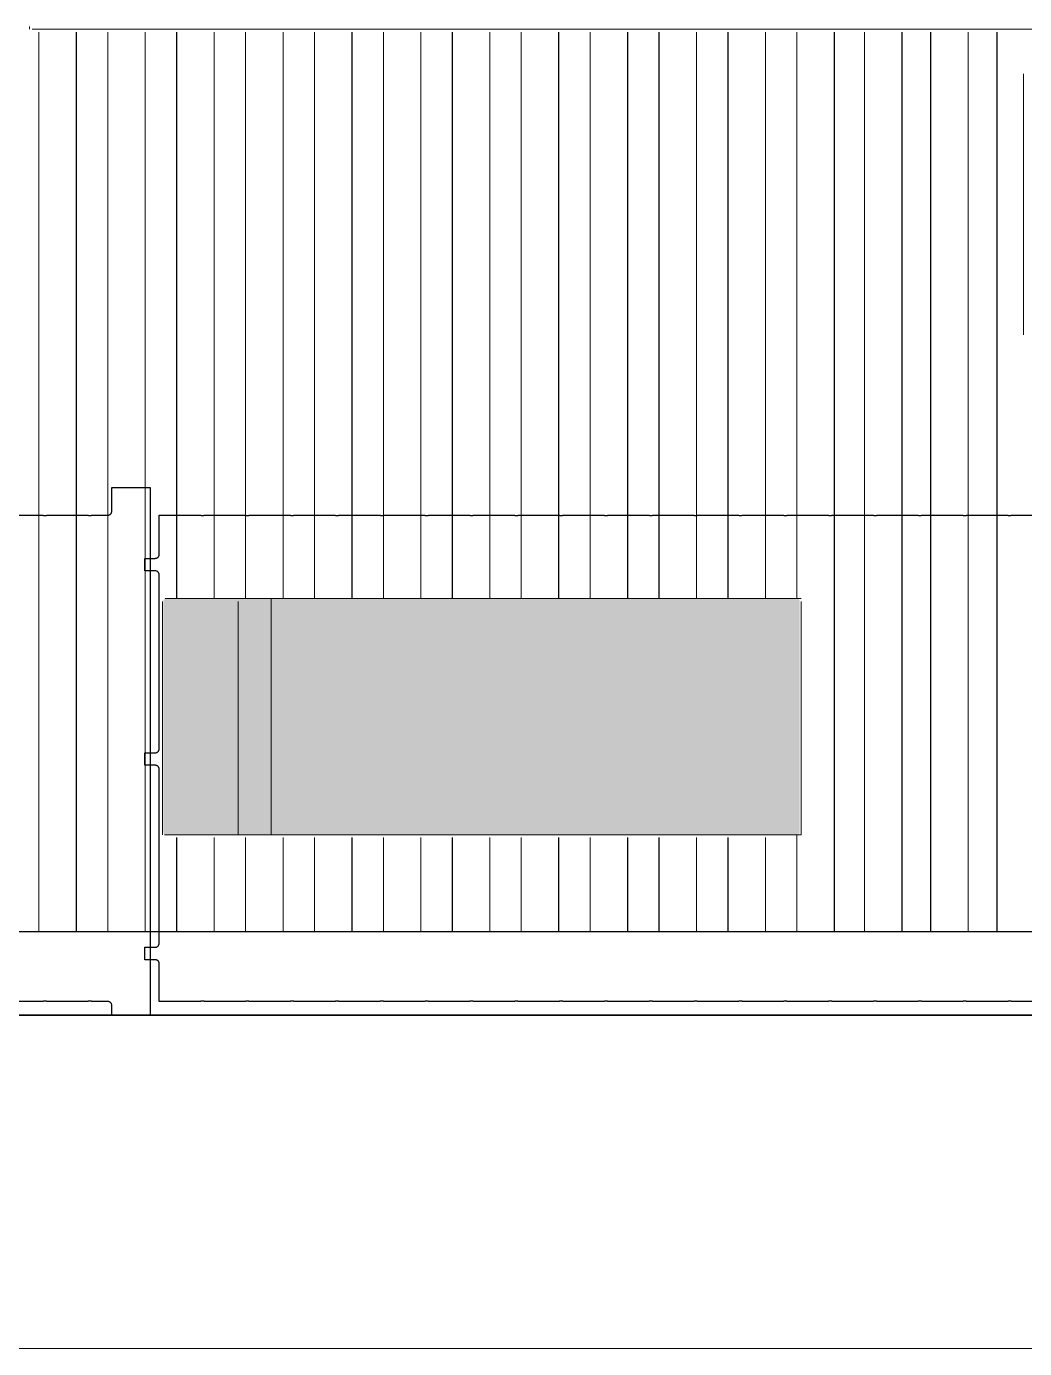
# Model space of a CAD drawing. Header units: millimetres. Extents: x 0 to 84100, y 0 to 59400.
# Drawn here: x 44568 to 48160, y 29193 to 33953 of the extents above; entities that cross this region are included whole.
import ezdxf

# ---------------------------------------------------------------- set-up
doc = ezdxf.new("R2010")
doc.units = ezdxf.units.MM
for name, color, linetype, lineweight in [('01_切断（構造・壁）', 7, 'Continuous', 35), ('09_立面の外形', 7, 'Continuous', 30), ('10_見えがかり', 7, 'Continuous', 13), ('12_見えがかり（ガラス）', 5, 'Continuous', 9), ('50_寸法', 3, 'Continuous', 9)]:
    doc.layers.add(name, color=color, linetype=linetype, lineweight=lineweight)

msp = doc.modelspace()

# ---------------------------------------------------------------- hatches: boundary and pattern name
at = {"layer": '12_見えがかり（ガラス）', "true_color": 0xdce9f2}
msp.add_hatch(color=8, dxfattribs=at).paths.add_polyline_path([(47345.3, 31893.1), (47350.3, 31888.1), (47350.3, 31048.1), (47345.3, 31043.1), (45065.3, 31043.1), (45060.3, 31048.1), (45060.3, 31888.1), (45065.3, 31893.1)])

# ---------------------------------------------------------------- linework, layer by layer
at = {"layer": '01_切断（構造・壁）'}
msp.add_lwpolyline([(18470.3, 30393.1), (61629.7, 30393.1)], dxfattribs=at)
at = {"layer": '09_立面の外形'}
msp.add_lwpolyline([(54186.6, 30693.1), (44109.6, 30693.1)], dxfattribs=at)
at = {"layer": '10_見えがかり'}
for points in [[(44578.1, 33943.1), (44578.1, 33953.1)], [(49097.4, 33943.1), (44588.1, 33943.1)], [(44747.3, 33943.1), (44612.4, 33943.1)], [(44995.3, 33943.1), (44860.4, 33943.1)], [(45243.3, 33943.1), (45108.4, 33943.1)], [(45491.3, 33943.1), (45356.4, 33943.1)], [(45739.4, 33943.1), (45604.4, 33943.1)], [(45987.4, 33943.1), (45852.4, 33943.1)], [(46235.4, 33943.1), (46100.4, 33943.1)], [(46483.4, 33943.1), (46348.5, 33943.1)], [(46731.4, 33943.1), (46596.5, 33943.1)], [(46979.4, 33943.1), (46844.5, 33943.1)], [(47227.4, 33943.1), (47092.5, 33943.1)], [(47475.5, 33943.1), (47340.5, 33943.1)], [(47718.7, 33943.1), (47583.8, 33943.1)], [(47957.2, 33943.1), (47822.3, 33943.1)], [(48195.7, 33943.1), (48060.8, 33943.1)], [(44611.9, 33933.1), (44611.9, 30693.1)], [(44612.4, 33933.1), (44612.4, 30693.1)], [(44746.9, 30693.1), (44746.9, 33933.1)], [(44747.3, 30693.1), (44747.3, 33933.1)], [(44859.9, 33933.1), (44859.9, 30693.1)], [(44860.4, 33933.1), (44860.4, 30693.1)], [(44994.9, 30693.1), (44994.9, 33933.1)], [(44995.3, 30693.1), (44995.3, 33933.1)], [(45107.9, 33933.1), (45107.9, 31893.1)], [(45108.4, 33933.1), (45108.4, 31893.1)], [(45242.9, 31893.1), (45242.9, 33933.1)], [(45243.3, 31893.1), (45243.3, 33933.1)], [(45356, 33933.1), (45356, 31893.1)], [(45356.4, 33933.1), (45356.4, 31893.1)], [(45490.9, 31893.1), (45490.9, 33933.1)], [(45491.3, 31893.1), (45491.3, 33933.1)], [(45604, 33933.1), (45604, 31893.1)], [(45604.4, 33933.1), (45604.4, 31893.1)], [(45738.9, 31893.1), (45738.9, 33933.1)], [(45739.4, 31893.1), (45739.4, 33933.1)], [(45852, 33933.1), (45852, 31893.1)], [(45852.4, 33933.1), (45852.4, 31893.1)], [(45986.9, 31893.1), (45986.9, 33933.1)], [(45987.4, 31893.1), (45987.4, 33933.1)], [(46100, 31893.1), (46100, 33933.1)], [(46100.4, 31893.1), (46100.4, 33933.1)], [(46234.9, 33933.1), (46234.9, 31893.1)], [(46235.4, 31893.1), (46235.4, 33933.1)], [(46348, 31893.1), (46348, 33933.1)], [(46348.5, 31893.1), (46348.5, 33933.1)], [(46483, 33933.1), (46483, 31893.1)], [(46483.4, 31893.1), (46483.4, 33933.1)], [(46596, 31893.1), (46596, 33933.1)], [(46596.5, 31893.1), (46596.5, 33933.1)], [(46731, 33933.1), (46731, 31893.1)], [(46731.4, 31893.1), (46731.4, 33933.1)], [(46844, 31893.1), (46844, 33933.1)], [(46844.5, 31893.1), (46844.5, 33933.1)], [(46979, 33933.1), (46979, 31893.1)], [(46979.4, 31893.1), (46979.4, 33933.1)], [(47092.1, 31893.1), (47092.1, 33933.1)], [(47092.5, 31893.1), (47092.5, 33933.1)], [(47227, 33933.1), (47227, 31893.1)], [(47227.4, 31893.1), (47227.4, 33933.1)], [(47340.1, 33933.1), (47340.1, 31893.1)], [(47340.5, 33933.1), (47340.5, 31893.1)], [(47475, 30693.1), (47475, 33933.1)], [(47475.5, 30693.1), (47475.5, 33933.1)], [(47583.3, 30693.1), (47583.3, 33933.1)], [(47583.8, 30693.1), (47583.8, 33933.1)], [(47718.3, 33933.1), (47718.3, 30693.1)], [(47718.7, 30693.1), (47718.7, 33933.1)], [(47821.8, 30693.1), (47821.8, 33933.1)], [(47822.3, 30693.1), (47822.3, 33933.1)], [(47956.8, 33933.1), (47956.8, 30693.1)], [(47957.2, 30693.1), (47957.2, 33933.1)], [(48060.4, 33933.1), (48060.4, 30693.1)], [(48060.8, 33933.1), (48060.8, 30693.1)], [(48155.6, 32843.1), (48155.6, 33783.1)], [(48155.6, 33783.1), (48155.6, 32843.1)], [(48156, 33783.1), (48156, 32843.1)], [(47355.9, 31893.1), (45066.9, 31893.1)], [(45242.9, 31893.1), (45107.9, 31893.1)], [(45243.3, 31893.1), (45108.4, 31893.1)], [(45490.9, 31893.1), (45356, 31893.1)], [(45491.3, 31893.1), (45356.4, 31893.1)], [(45448, 31893.1), (45448, 31053.1)], [(45738.9, 31893.1), (45604, 31893.1)], [(45739.4, 31893.1), (45604.4, 31893.1)], [(45986.9, 31893.1), (45852, 31893.1)], [(45987.4, 31893.1), (45852.4, 31893.1)], [(46100, 31893.1), (46234.9, 31893.1)], [(46100.4, 31893.1), (46235.4, 31893.1)], [(46348, 31893.1), (46483, 31893.1)], [(46348.5, 31893.1), (46483.4, 31893.1)], [(46596, 31893.1), (46731, 31893.1)], [(46596.5, 31893.1), (46731.4, 31893.1)], [(46844, 31893.1), (46979, 31893.1)], [(46844.5, 31893.1), (46979.4, 31893.1)], [(47092.1, 31893.1), (47227, 31893.1)], [(47092.5, 31893.1), (47227.4, 31893.1)], [(47355.9, 31893.1), (47340.1, 31893.1)], [(47340.5, 31893.1), (47356.3, 31893.1)], [(45056.9, 31043.1), (45056.9, 31883.1)], [(45329, 31043.1), (45329, 31883.1)], [(45448.1, 31043.1), (45448.1, 31883.1)], [(47355.9, 31883.1), (47355.9, 31043.1)], [(47355.9, 31883.1), (47355.9, 31043.1)], [(47356.3, 31883.1), (47356.3, 31043.1)], [(47355.9, 31043.1), (45066.9, 31043.1)], [(45107.9, 31043.1), (45242.9, 31043.1)], [(45108.4, 31043.1), (45243.3, 31043.1)], [(45356, 31043.1), (45490.9, 31043.1)], [(45356.4, 31043.1), (45491.3, 31043.1)], [(45604, 31043.1), (45738.9, 31043.1)], [(45604.4, 31043.1), (45739.4, 31043.1)], [(45852, 31043.1), (45986.9, 31043.1)], [(45852.4, 31043.1), (45987.4, 31043.1)], [(46234.9, 31043.1), (46100, 31043.1)], [(46235.4, 31043.1), (46100.4, 31043.1)], [(46483, 31043.1), (46348, 31043.1)], [(46483.4, 31043.1), (46348.5, 31043.1)], [(46731, 31043.1), (46596, 31043.1)], [(46731.4, 31043.1), (46596.5, 31043.1)], [(46979, 31043.1), (46844, 31043.1)], [(46979.4, 31043.1), (46844.5, 31043.1)], [(47227, 31043.1), (47092.1, 31043.1)], [(47227.4, 31043.1), (47092.5, 31043.1)], [(47355.9, 31043.1), (47340.1, 31043.1)], [(47356.3, 31043.1), (47340.5, 31043.1)], [(47340.5, 31043.1), (47340.5, 30693.1)], [(45107.9, 31033.1), (45107.9, 30693.1)], [(45108.4, 31033.1), (45108.4, 30693.1)], [(45242.9, 30693.1), (45242.9, 31033.1)], [(45243.3, 30693.1), (45243.3, 31033.1)], [(45356, 31033.1), (45356, 30693.1)], [(45356.4, 31033.1), (45356.4, 30693.1)], [(45490.9, 30693.1), (45490.9, 31033.1)], [(45491.3, 30693.1), (45491.3, 31033.1)], [(45604, 31033.1), (45604, 30693.1)], [(45604.4, 31033.1), (45604.4, 30693.1)], [(45738.9, 30693.1), (45738.9, 31033.1)], [(45739.4, 30693.1), (45739.4, 31033.1)], [(45852, 31033.1), (45852, 30693.1)], [(45852.4, 31033.1), (45852.4, 30693.1)], [(45986.9, 30693.1), (45986.9, 31033.1)], [(45987.4, 30693.1), (45987.4, 31033.1)], [(46100, 30693.1), (46100, 31033.1)], [(46100.4, 31033.1), (46100.4, 30693.1)], [(46234.9, 31033.1), (46234.9, 30693.1)], [(46235.4, 31033.1), (46235.4, 30693.1)], [(46348, 30693.1), (46348, 31033.1)], [(46348.5, 31033.1), (46348.5, 30693.1)], [(46483, 31033.1), (46483, 30693.1)], [(46483.4, 31033.1), (46483.4, 30693.1)], [(46596, 30693.1), (46596, 31033.1)], [(46596.5, 31033.1), (46596.5, 30693.1)], [(46731, 31033.1), (46731, 30693.1)], [(46731.4, 31033.1), (46731.4, 30693.1)], [(46844, 30693.1), (46844, 31033.1)], [(46844.5, 31033.1), (46844.5, 30693.1)], [(46979, 31033.1), (46979, 30693.1)], [(46979.4, 31033.1), (46979.4, 30693.1)], [(47092.1, 30693.1), (47092.1, 31033.1)], [(47092.5, 31033.1), (47092.5, 30693.1)], [(47227, 31033.1), (47227, 30693.1)], [(47227.4, 31033.1), (47227.4, 30693.1)], [(47340.1, 30693.1), (47340.1, 31033.1)], [(44577.2, 30693.1), (44117.4, 30693.1)], [(49095.7, 30693.1), (44577.2, 30693.1)], [(44746.9, 30693.1), (44611.9, 30693.1)], [(44747.3, 30693.1), (44612.4, 30693.1)], [(44994.9, 30693.1), (44859.9, 30693.1)], [(44995.3, 30693.1), (44860.4, 30693.1)], [(45242.9, 30693.1), (45107.9, 30693.1)], [(45108.4, 30693.1), (45243.3, 30693.1)], [(45490.9, 30693.1), (45356, 30693.1)], [(45356.4, 30693.1), (45491.3, 30693.1)], [(45738.9, 30693.1), (45604, 30693.1)], [(45604.4, 30693.1), (45739.4, 30693.1)], [(45986.9, 30693.1), (45852, 30693.1)], [(45852.4, 30693.1), (45987.4, 30693.1)], [(46100, 30693.1), (46234.9, 30693.1)], [(46100.4, 30693.1), (46235.4, 30693.1)], [(46348, 30693.1), (46483, 30693.1)], [(46348.5, 30693.1), (46483.4, 30693.1)], [(46596, 30693.1), (46731, 30693.1)], [(46596.5, 30693.1), (46731.4, 30693.1)], [(46844, 30693.1), (46979, 30693.1)], [(46844.5, 30693.1), (46979.4, 30693.1)], [(47092.1, 30693.1), (47227, 30693.1)], [(47092.5, 30693.1), (47227.4, 30693.1)], [(47475, 30693.1), (47340.1, 30693.1)], [(47475.5, 30693.1), (47340.5, 30693.1)], [(47583.3, 30693.1), (47718.3, 30693.1)], [(47583.8, 30693.1), (47718.7, 30693.1)], [(47821.8, 30693.1), (47956.8, 30693.1)], [(47822.3, 30693.1), (47957.2, 30693.1)], [(48060.4, 30693.1), (48195.3, 30693.1)], [(48060.8, 30693.1), (48195.7, 30693.1)]]:
    msp.add_lwpolyline(points, dxfattribs=at)
at = {"layer": '12_立面_外構・樹木'}
for points in [[(44479.3, 32193.1), (44627.8, 32193.1), (44628.2, 32193.1), (44628.5, 32193), (44629.2, 32192.7), (44630.6, 32192.3), (44632, 32192), (44633.5, 32191.9), (44635, 32191.9), (44636.4, 32192), (44637.9, 32192.3), (44639.3, 32192.7), (44639.9, 32193), (44640.3, 32193.1), (44640.7, 32193.1), (44789.2, 32193.1), (44789.5, 32193.1), (44789.9, 32193), (44790.6, 32192.7), (44792, 32192.3), (44793.4, 32192), (44794.9, 32191.9), (44796.3, 32191.9), (44797.8, 32192), (44799.3, 32192.3), (44800.7, 32192.7), (44801.3, 32193), (44801.7, 32193.1), (44802, 32193.1), (44859.7, 32193.1), (44861.2, 32193.2), (44862.7, 32193.4), (44864.1, 32193.8), (44865.5, 32194.3), (44866.8, 32194.9), (44868.1, 32195.7), (44869.3, 32196.5), (44870.3, 32197.5), (44871.3, 32198.6), (44872.2, 32199.8), (44873, 32201.1), (44873.6, 32202.4), (44874.1, 32203.8), (44874.4, 32205.2), (44874.7, 32206.7), (44874.7, 32208.1), (44874.7, 32292.8), (44874.8, 32293.1), (44875.1, 32293.1), (45012.1, 32293.1), (45012.5, 32293.1), (45012.5, 32292.8), (45012.5, 30393.5), (45012.5, 30393.2), (45012.1, 30393.1), (44875.1, 30393.1), (44874.8, 30393.2), (44874.7, 30393.5), (44874.7, 30428.1), (44874.7, 30429.6), (44874.4, 30431.1), (44874.1, 30432.5), (44873.6, 30433.9), (44873, 30435.2), (44872.2, 30436.5), (44871.3, 30437.7), (44870.3, 30438.7), (44869.3, 30439.7), (44868.1, 30440.6), (44866.8, 30441.4), (44865.5, 30442), (44864.1, 30442.5), (44862.7, 30442.9), (44861.2, 30443.1), (44859.7, 30443.1), (44802, 30443.1), (44801.7, 30443.2), (44801.3, 30443.3), (44800.7, 30443.6), (44799.3, 30444), (44797.8, 30444.3), (44796.3, 30444.4), (44794.9, 30444.4), (44793.4, 30444.3), (44792, 30444), (44790.6, 30443.6), (44789.9, 30443.3), (44789.5, 30443.2), (44789.2, 30443.1), (44640.7, 30443.1), (44640.3, 30443.2), (44639.9, 30443.3), (44639.3, 30443.6), (44637.9, 30444), (44636.4, 30444.3), (44635, 30444.4), (44633.5, 30444.4), (44632, 30444.3), (44630.6, 30444), (44629.2, 30443.6), (44628.5, 30443.3), (44628.2, 30443.2), (44627.8, 30443.1), (44479.3, 30443.1)], [(44993.2, 30593.2), (44993.2, 30593.5), (44993.2, 30637.8), (44993.2, 30638.1), (44993.5, 30638.1), (45030.8, 30638.1), (45032.2, 30638.2), (45033.7, 30638.4), (45035.1, 30638.8), (45036.5, 30639.3), (45037.8, 30639.9), (45039.1, 30640.7), (45040.3, 30641.5), (45041.4, 30642.5), (45042.4, 30643.6), (45043.3, 30644.8), (45044, 30646.1), (45044.6, 30647.4), (45045.1, 30648.8), (45045.5, 30650.2), (45045.7, 30651.7), (45045.8, 30653.1), (45045.8, 31278.1), (45045.7, 31279.6), (45045.5, 31281.1), (45045.1, 31282.5), (45044.6, 31283.9), (45044, 31285.2), (45043.3, 31286.5), (45042.4, 31287.7), (45041.4, 31288.7), (45040.3, 31289.7), (45039.1, 31290.6), (45037.8, 31291.4), (45036.5, 31292), (45035.1, 31292.5), (45033.7, 31292.9), (45032.2, 31293.1), (45030.8, 31293.1), (44993.5, 31293.1), (44993.2, 31293.2), (44993.2, 31293.5), (44993.2, 31337.8), (44993.2, 31338.1), (44993.5, 31338.1), (45030.8, 31338.1), (45032.2, 31338.2), (45033.7, 31338.4), (45035.1, 31338.8), (45036.5, 31339.3), (45037.8, 31339.9), (45039.1, 31340.7), (45040.3, 31341.5), (45041.4, 31342.5), (45042.4, 31343.6), (45043.3, 31344.8), (45044, 31346.1), (45044.6, 31347.4), (45045.1, 31348.8), (45045.5, 31350.2), (45045.7, 31351.7), (45045.8, 31353.1), (45045.8, 31978.1), (45045.7, 31979.6), (45045.5, 31981.1), (45045.1, 31982.5), (45044.6, 31983.9), (45044, 31985.2), (45043.3, 31986.5), (45042.4, 31987.7), (45041.4, 31988.7), (45040.3, 31989.7), (45039.1, 31990.6), (45037.8, 31991.4), (45036.5, 31992), (45035.1, 31992.5), (45033.7, 31992.9), (45032.2, 31993.1), (45030.8, 31993.1), (44993.5, 31993.1), (44993.2, 31993.2), (44993.2, 31993.5), (44993.2, 32037.8), (44993.2, 32038.1), (44993.5, 32038.1), (45030.8, 32038.1), (45032.2, 32038.2), (45033.7, 32038.4), (45035.1, 32038.8), (45036.5, 32039.3), (45037.8, 32039.9), (45039.1, 32040.7), (45040.3, 32041.5), (45041.4, 32042.5), (45042.4, 32043.6), (45043.3, 32044.8), (45044, 32046.1), (45044.6, 32047.4), (45045.1, 32048.8), (45045.5, 32050.2), (45045.7, 32051.7), (45045.8, 32053.1), (45045.8, 32192.8), (45045.8, 32193.1), (45046.1, 32193.1), (45194.7, 32193.1), (45195, 32193.1), (45195.4, 32193), (45196, 32192.7), (45197.5, 32192.3), (45198.9, 32192), (45200.4, 32191.9), (45201.8, 32191.9), (45203.3, 32192), (45204.7, 32192.3), (45206.1, 32192.7), (45206.8, 32193), (45207.2, 32193.1), (45207.5, 32193.1), (45356, 32193.1), (45356.4, 32193.1), (45356.8, 32193), (45357.4, 32192.7), (45358.8, 32192.3), (45360.3, 32192), (45361.7, 32191.9), (45363.2, 32191.9), (45364.7, 32192), (45366.1, 32192.3), (45367.5, 32192.7), (45368.2, 32193), (45368.5, 32193.1), (45368.9, 32193.1), (45517.4, 32193.1), (45517.8, 32193.1), (45518.1, 32193), (45518.8, 32192.7), (45520.2, 32192.3), (45521.6, 32192), (45523.1, 32191.9), (45524.6, 32191.9), (45526, 32192), (45527.5, 32192.3), (45528.9, 32192.7), (45529.6, 32193), (45529.9, 32193.1), (45530.3, 32193.1), (45678.8, 32193.1), (45679.2, 32193.1), (45679.5, 32193), (45680.2, 32192.7), (45681.6, 32192.3), (45683, 32192), (45684.5, 32191.9), (45686, 32191.9), (45687.4, 32192), (45688.9, 32192.3), (45690.3, 32192.7), (45690.9, 32193), (45691.3, 32193.1), (45691.7, 32193.1), (45840.2, 32193.1), (45840.5, 32193.1), (45840.9, 32193), (45841.5, 32192.7), (45843, 32192.3), (45844.4, 32192), (45845.9, 32191.9), (45847.3, 32191.9), (45848.8, 32192), (45850.2, 32192.3), (45851.7, 32192.7), (45852.3, 32193), (45852.7, 32193.1), (45853, 32193.1), (46001.5, 32193.1), (46001.9, 32193.1), (46002.3, 32193), (46002.9, 32192.7), (46004.3, 32192.3), (46005.8, 32192), (46007.2, 32191.9), (46008.7, 32191.9), (46010.2, 32192), (46011.6, 32192.3), (46013, 32192.7), (46013.7, 32193), (46014, 32193.1), (46014.4, 32193.1), (46162.9, 32193.1), (46163.3, 32193.1), (46163.6, 32193), (46164.3, 32192.7), (46165.7, 32192.3), (46167.2, 32192), (46168.6, 32191.9), (46170.1, 32191.9), (46171.6, 32192), (46173, 32192.3), (46174.4, 32192.7), (46175.1, 32193), (46175.4, 32193.1), (46175.8, 32193.1), (46324.3, 32193.1), (46324.7, 32193.1), (46325, 32193), (46325.7, 32192.7), (46327.1, 32192.3), (46328.5, 32192), (46330, 32191.9), (46331.5, 32191.9), (46332.9, 32192), (46334.4, 32192.3), (46335.8, 32192.7), (46336.4, 32193), (46336.8, 32193.1), (46337.2, 32193.1), (46485.7, 32193.1), (46486, 32193.1), (46486.4, 32193), (46487.1, 32192.7), (46488.5, 32192.3), (46489.9, 32192), (46491.4, 32191.9), (46492.8, 32191.9), (46494.3, 32192), (46495.8, 32192.3), (46497.2, 32192.7), (46497.8, 32193), (46498.2, 32193.1), (46498.5, 32193.1), (46647.1, 32193.1), (46647.4, 32193.1), (46647.8, 32193), (46648.4, 32192.7), (46649.8, 32192.3), (46651.3, 32192), (46652.7, 32191.9), (46654.2, 32191.9), (46655.7, 32192), (46657.1, 32192.3), (46658.5, 32192.7), (46659.2, 32193), (46659.5, 32193.1), (46659.9, 32193.1), (46808.4, 32193.1), (46808.8, 32193.1), (46809.2, 32193), (46809.8, 32192.7), (46811.2, 32192.3), (46812.7, 32192), (46814.1, 32191.9), (46815.6, 32191.9), (46817.1, 32192), (46818.5, 32192.3), (46819.9, 32192.7), (46820.6, 32193), (46820.9, 32193.1), (46821.3, 32193.1), (46969.8, 32193.1), (46970.2, 32193.1), (46970.5, 32193), (46971.2, 32192.7), (46972.6, 32192.3), (46974, 32192), (46975.5, 32191.9), (46977, 32191.9), (46978.4, 32192), (46979.9, 32192.3), (46981.3, 32192.7), (46981.9, 32193), (46982.3, 32193.1), (46982.7, 32193.1), (47131.2, 32193.1), (47131.5, 32193.1), (47131.9, 32193), (47132.6, 32192.7), (47134, 32192.3), (47135.4, 32192), (47136.9, 32191.9), (47138.3, 32191.9), (47139.8, 32192), (47141.3, 32192.3), (47142.7, 32192.7), (47143.3, 32193), (47143.7, 32193.1), (47144, 32193.1), (47292.6, 32193.1), (47292.9, 32193.1), (47293.3, 32193), (47293.9, 32192.7), (47295.3, 32192.3), (47296.8, 32192), (47298.3, 32191.9), (47299.7, 32191.9), (47301.2, 32192), (47302.6, 32192.3), (47304, 32192.7), (47304.7, 32193), (47305.1, 32193.1), (47305.4, 32193.1), (47453.9, 32193.1), (47454.3, 32193.1), (47454.7, 32193), (47455.3, 32192.7), (47456.7, 32192.3), (47458.2, 32192), (47459.6, 32191.9), (47461.1, 32191.9), (47462.6, 32192), (47464, 32192.3), (47465.4, 32192.7), (47466.1, 32193), (47466.4, 32193.1), (47466.8, 32193.1), (47615.3, 32193.1), (47615.7, 32193.1), (47616, 32193), (47616.7, 32192.7), (47618.1, 32192.3), (47619.5, 32192), (47621, 32191.9), (47622.5, 32191.9), (47623.9, 32192), (47625.4, 32192.3), (47626.8, 32192.7), (47627.4, 32193), (47627.8, 32193.1), (47628.2, 32193.1), (47776.7, 32193.1), (47777.1, 32193.1), (47777.4, 32193), (47778.1, 32192.7), (47779.5, 32192.3), (47780.9, 32192), (47782.4, 32191.9), (47783.9, 32191.9), (47785.3, 32192), (47786.8, 32192.3), (47788.2, 32192.7), (47788.8, 32193), (47789.2, 32193.1), (47789.5, 32193.1), (47938.1, 32193.1), (47938.4, 32193.1), (47938.8, 32193), (47939.4, 32192.7), (47940.8, 32192.3), (47942.3, 32192), (47943.8, 32191.9), (47945.2, 32191.9), (47946.7, 32192), (47948.1, 32192.3), (47949.5, 32192.7), (47950.2, 32193), (47950.6, 32193.1), (47950.9, 32193.1), (48099.4, 32193.1), (48099.8, 32193.1), (48100.2, 32193), (48100.8, 32192.7), (48102.2, 32192.3), (48103.7, 32192), (48105.1, 32191.9), (48106.6, 32191.9), (48108.1, 32192), (48109.5, 32192.3), (48110.9, 32192.7), (48111.6, 32193), (48111.9, 32193.1), (48112.3, 32193.1), (48260.8, 32193.1)], [(48260.8, 30443.1), (48112.3, 30443.1), (48111.9, 30443.2), (48111.6, 30443.3), (48110.9, 30443.6), (48109.5, 30444), (48108.1, 30444.3), (48106.6, 30444.4), (48105.1, 30444.4), (48103.7, 30444.3), (48102.2, 30444), (48100.8, 30443.6), (48100.2, 30443.3), (48099.8, 30443.2), (48099.4, 30443.1), (47950.9, 30443.1), (47950.6, 30443.2), (47950.2, 30443.3), (47949.5, 30443.6), (47948.1, 30444), (47946.7, 30444.3), (47945.2, 30444.4), (47943.8, 30444.4), (47942.3, 30444.3), (47940.8, 30444), (47939.4, 30443.6), (47938.8, 30443.3), (47938.4, 30443.2), (47938.1, 30443.1), (47789.5, 30443.1), (47789.2, 30443.2), (47788.8, 30443.3), (47788.2, 30443.6), (47786.8, 30444), (47785.3, 30444.3), (47783.9, 30444.4), (47782.4, 30444.4), (47780.9, 30444.3), (47779.5, 30444), (47778.1, 30443.6), (47777.4, 30443.3), (47777.1, 30443.2), (47776.7, 30443.1), (47628.2, 30443.1), (47627.8, 30443.2), (47627.4, 30443.3), (47626.8, 30443.6), (47625.4, 30444), (47623.9, 30444.3), (47622.5, 30444.4), (47621, 30444.4), (47619.5, 30444.3), (47618.1, 30444), (47616.7, 30443.6), (47616, 30443.3), (47615.7, 30443.2), (47615.3, 30443.1), (47466.8, 30443.1), (47466.4, 30443.2), (47466.1, 30443.3), (47465.4, 30443.6), (47464, 30444), (47462.6, 30444.3), (47461.1, 30444.4), (47459.6, 30444.4), (47458.2, 30444.3), (47456.7, 30444), (47455.3, 30443.6), (47454.7, 30443.3), (47454.3, 30443.2), (47453.9, 30443.1), (47305.4, 30443.1), (47305.1, 30443.2), (47304.7, 30443.3), (47304, 30443.6), (47302.6, 30444), (47301.2, 30444.3), (47299.7, 30444.4), (47298.3, 30444.4), (47296.8, 30444.3), (47295.3, 30444), (47293.9, 30443.6), (47293.3, 30443.3), (47292.9, 30443.2), (47292.6, 30443.1), (47144, 30443.1), (47143.7, 30443.2), (47143.3, 30443.3), (47142.7, 30443.6), (47141.3, 30444), (47139.8, 30444.3), (47138.3, 30444.4), (47136.9, 30444.4), (47135.4, 30444.3), (47134, 30444), (47132.6, 30443.6), (47131.9, 30443.3), (47131.5, 30443.2), (47131.2, 30443.1), (46982.7, 30443.1), (46982.3, 30443.2), (46981.9, 30443.3), (46981.3, 30443.6), (46979.9, 30444), (46978.4, 30444.3), (46977, 30444.4), (46975.5, 30444.4), (46974, 30444.3), (46972.6, 30444), (46971.2, 30443.6), (46970.5, 30443.3), (46970.2, 30443.2), (46969.8, 30443.1), (46821.3, 30443.1), (46820.9, 30443.2), (46820.6, 30443.3), (46819.9, 30443.6), (46818.5, 30444), (46817.1, 30444.3), (46815.6, 30444.4), (46814.1, 30444.4), (46812.7, 30444.3), (46811.2, 30444), (46809.8, 30443.6), (46809.2, 30443.3), (46808.8, 30443.2), (46808.4, 30443.1), (46659.9, 30443.1), (46659.5, 30443.2), (46659.2, 30443.3), (46658.5, 30443.6), (46657.1, 30444), (46655.7, 30444.3), (46654.2, 30444.4), (46652.7, 30444.4), (46651.3, 30444.3), (46649.8, 30444), (46648.4, 30443.6), (46647.8, 30443.3), (46647.4, 30443.2), (46647.1, 30443.1), (46498.5, 30443.1), (46498.2, 30443.2), (46497.8, 30443.3), (46497.2, 30443.6), (46495.8, 30444), (46494.3, 30444.3), (46492.8, 30444.4), (46491.4, 30444.4), (46489.9, 30444.3), (46488.5, 30444), (46487.1, 30443.6), (46486.4, 30443.3), (46486, 30443.2), (46485.7, 30443.1), (46337.2, 30443.1), (46336.8, 30443.2), (46336.4, 30443.3), (46335.8, 30443.6), (46334.4, 30444), (46332.9, 30444.3), (46331.5, 30444.4), (46330, 30444.4), (46328.5, 30444.3), (46327.1, 30444), (46325.7, 30443.6), (46325, 30443.3), (46324.7, 30443.2), (46324.3, 30443.1), (46175.8, 30443.1), (46175.4, 30443.2), (46175.1, 30443.3), (46174.4, 30443.6), (46173, 30444), (46171.6, 30444.3), (46170.1, 30444.4), (46168.6, 30444.4), (46167.2, 30444.3), (46165.7, 30444), (46164.3, 30443.6), (46163.6, 30443.3), (46163.3, 30443.2), (46162.9, 30443.1), (46014.4, 30443.1), (46014, 30443.2), (46013.7, 30443.3), (46013, 30443.6), (46011.6, 30444), (46010.2, 30444.3), (46008.7, 30444.4), (46007.2, 30444.4), (46005.8, 30444.3), (46004.3, 30444), (46002.9, 30443.6), (46002.3, 30443.3), (46001.9, 30443.2), (46001.5, 30443.1), (45853, 30443.1), (45852.7, 30443.2), (45852.3, 30443.3), (45851.7, 30443.6), (45850.2, 30444), (45848.8, 30444.3), (45847.3, 30444.4), (45845.9, 30444.4), (45844.4, 30444.3), (45843, 30444), (45841.5, 30443.6), (45840.9, 30443.3), (45840.5, 30443.2), (45840.2, 30443.1), (45691.7, 30443.1), (45691.3, 30443.2), (45690.9, 30443.3), (45690.3, 30443.6), (45688.9, 30444), (45687.4, 30444.3), (45686, 30444.4), (45684.5, 30444.4), (45683, 30444.3), (45681.6, 30444), (45680.2, 30443.6), (45679.5, 30443.3), (45679.2, 30443.2), (45678.8, 30443.1), (45530.3, 30443.1), (45529.9, 30443.2), (45529.6, 30443.3), (45528.9, 30443.6), (45527.5, 30444), (45526, 30444.3), (45524.6, 30444.4), (45523.1, 30444.4), (45521.6, 30444.3), (45520.2, 30444), (45518.8, 30443.6), (45518.1, 30443.3), (45517.8, 30443.2), (45517.4, 30443.1), (45368.9, 30443.1), (45368.5, 30443.2), (45368.2, 30443.3), (45367.5, 30443.6), (45366.1, 30444), (45364.7, 30444.3), (45363.2, 30444.4), (45361.7, 30444.4), (45360.3, 30444.3), (45358.8, 30444), (45357.4, 30443.6), (45356.8, 30443.3), (45356.4, 30443.2), (45356, 30443.1), (45207.5, 30443.1), (45207.2, 30443.2), (45206.8, 30443.3), (45206.1, 30443.6), (45204.7, 30444), (45203.3, 30444.3), (45201.8, 30444.4), (45200.4, 30444.4), (45198.9, 30444.3), (45197.5, 30444), (45196, 30443.6), (45195.4, 30443.3), (45195, 30443.2), (45194.7, 30443.1), (45046.1, 30443.1), (45045.8, 30443.2), (45045.8, 30443.5), (45045.8, 30578.1), (45045.7, 30579.6), (45045.5, 30581.1), (45045.1, 30582.5), (45044.6, 30583.9), (45044, 30585.2), (45043.3, 30586.5), (45042.4, 30587.7), (45041.4, 30588.7), (45040.3, 30589.7), (45039.1, 30590.6), (45037.8, 30591.4), (45036.5, 30592), (45035.1, 30592.5), (45033.7, 30592.9), (45032.2, 30593.1), (45030.8, 30593.1), (44993.5, 30593.1), (44993.2, 30593.2)]]:
    msp.add_lwpolyline(points, dxfattribs=at)
at = {"layer": '12_見えがかり（ガラス）'}
for points in [[(47343.3, 31043.1), (45064.3, 31043.1)], [(45065.2, 31043.1), (47344.2, 31043.1)]]:
    msp.add_lwpolyline(points, dxfattribs=at)
at = {"layer": '50_寸法'}
msp.add_lwpolyline([(20970.3, 29193.1), (59129.7, 29193.1)], dxfattribs=at)

doc.saveas('drawing.dxf')
